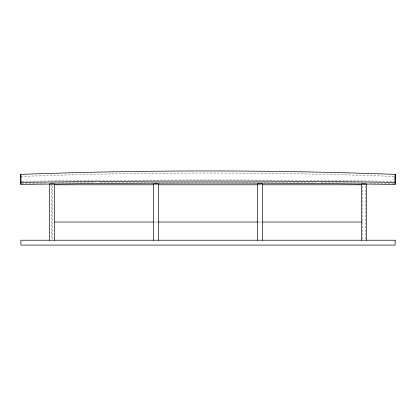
<?xml version="1.0" encoding="UTF-8"?>
<svg xmlns="http://www.w3.org/2000/svg" width="416" height="416" viewBox="0 0 416 416"><rect width="100%" height="100%" fill="white"/><g stroke="black" fill="none" stroke-linecap="round" stroke-linejoin="round"><path stroke-width="0.31" stroke-dasharray="2.08 1.56" d="M20.878 176.462C145.569 171.896 270.431 171.891 395.122 176.467M22.147 181.329C146.042 179.53 269.958 179.53 393.853 181.329M21.528 183.388L46.218 183.045M50.762 182.993L94.947 182.52M100.147 182.473L208 182.01L315.853 182.473M154.721 184.782L157.321 184.782M258.679 184.782L261.279 184.782M154.721 222.035L157.321 222.035M258.679 222.035L261.279 222.035M321.053 182.52L365.238 182.993M369.782 183.045L394.472 183.388M365.321 238.935L365.321 184.782L362.549 184.782L362.549 238.935M52.411 238.935L52.411 184.782L51.719 184.782L51.719 238.935"/><path stroke-width="0.62" d="M395.2 174.45L395.2 174.387C270.457 169.811 145.543 169.811 20.8 174.387L20.847 182.39C145.605 180.57 270.395 180.57 395.153 182.39L395.2 174.387M395.2 174.559L395.164 179.676M20.847 181.35L20.878 184.439C145.616 182.588 270.384 182.588 395.122 184.439L395.153 181.35M54.662 184.782L153.421 184.782M157.971 184.782L258.029 184.782M262.579 184.782L361.338 184.782M54.662 222.035L153.421 222.035M157.971 222.035L258.029 222.035M262.579 222.035L361.338 222.035M20.8 174.387L20.821 177.013M395.122 176.462L395.122 184.439M366.532 240.224L366.532 183.919L361.338 183.919L361.338 240.224M262.579 240.224L262.579 183.919L257.379 183.919L257.379 240.224M158.621 240.224L158.621 183.919L153.421 183.919L153.421 240.224M54.662 240.224L54.662 183.919L49.468 183.919L49.468 240.224M20.878 176.462L20.878 184.439M395.122 240.224L20.878 240.224L20.878 245.076L395.122 245.076L395.122 240.224"/></g></svg>
